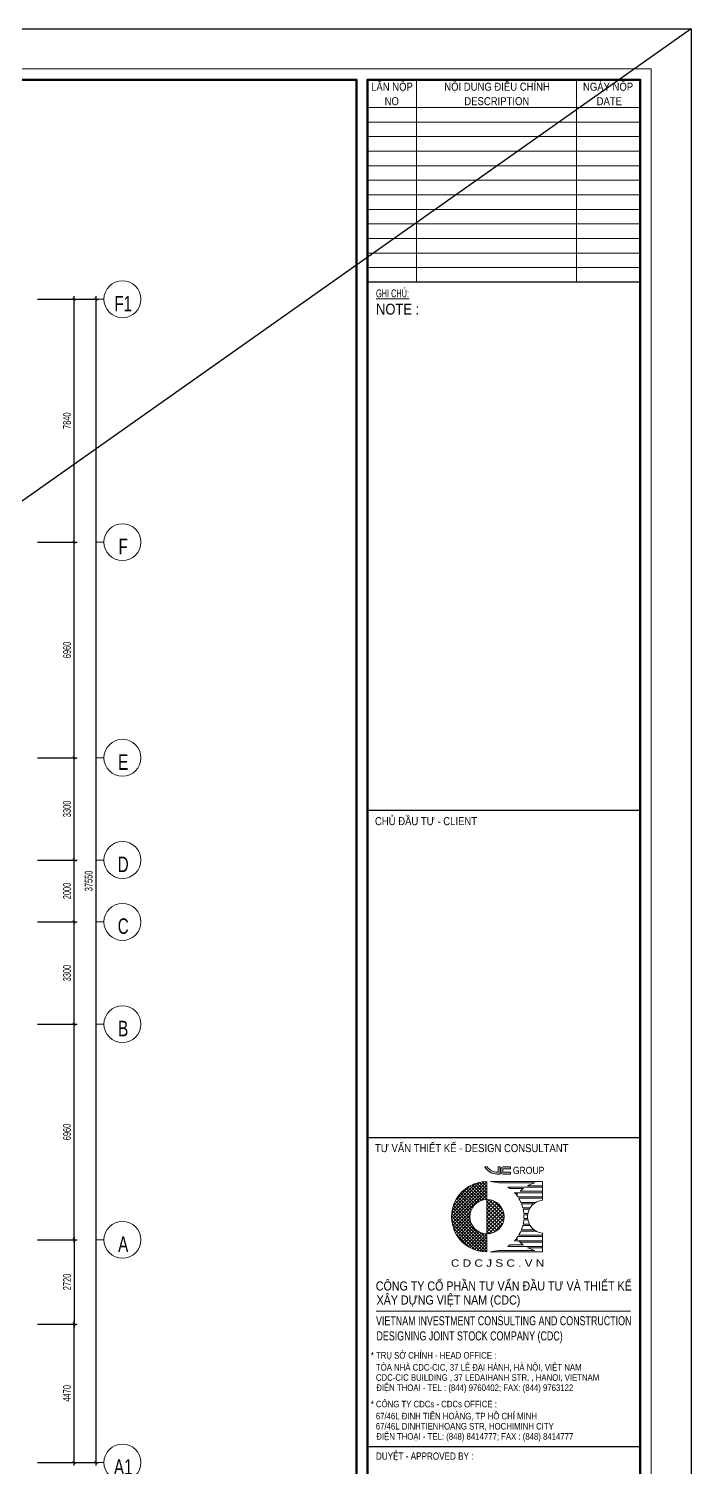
# Model space of a CAD drawing. Extents: x 71 to 1774126, y -14 to 415800.
# Drawn here: x 1627226 to 1648600, y 369368 to 415800 of the extents above; entities that cross this region are included whole.
import ezdxf
from ezdxf.enums import TextEntityAlignment as Align

# ---------------------------------------------------------------- set-up
doc = ezdxf.new("R2010")
doc.units = 0
doc.header["$LTSCALE"] = 1000
doc.header["$MEASUREMENT"] = 0
doc.header["$PDMODE"] = 3
doc.layers.get('0').update_dxf_attribs({"linetype": 'CONTINUOUS'})
doc.layers.get('Defpoints').update_dxf_attribs({"linetype": 'CONTINUOUS'})
for name, color, linetype, lineweight in [('CDC -TEXT KHUNG', 7, 'CONTINUOUS', 20), ('CDC-KHUNGTEN', 7, 'CONTINUOUS', 20), ('KCS_CHI', 1, 'CONTINUOUS', 15)]:
    doc.layers.add(name, color=color, linetype=linetype, lineweight=lineweight)
for name, color, linetype in [('CDC.02.DIM', 1, 'CONTINUOUS'), ('CDC.06.TEXT', 2, 'CONTINUOUS'), ('CDC.16.BIGTEXT', 6, 'CONTINUOUS')]:
    doc.layers.add(name, color=color, linetype=linetype)
doc.layers.add('KCS_Plotter', color=11, linetype='CONTINUOUS', plot=False)
doc.styles.add('ARIAL', font='arial.ttf', dxfattribs={"width": 0.6})
doc.styles.add('Arial_4', font='arial.ttf', dxfattribs={"width": 0.75, "height": 3})
doc.styles.add('KT CDC', font='arial.ttf', dxfattribs={"width": 0.85, "height": 200})
doc.dimstyles.new('100', dxfattribs={"dimscale": 100, "dimtxt": 2.5, "dimasz": 1, "dimexe": 1, "dimexo": 0, "dimgap": 1, "dimtad": 1, "dimdec": 0, "dimdsep": 46, "dimtxsty": 'ARIAL', "dimblk": 'ARCHTICK', "dimcen": 1, "dimdle": 1, "dimclrd": 1, "dimclre": 1, "dimclrt": 2, "dimadec": 0, "dimazin": 0, "dimtfac": 0.00072, "dimtdec": 0, "dimtix": 1, "dimtmove": 2, "dimatfit": 3, "dimldrblk": 'ARCHTICK', "dimfxl": 1, "dimtolj": 1, "dimarcsym": 0})

# ---------------------------------------------------------------- blocks, each defined once
blk = doc.blocks.new('_ARCHTICK')
at = {"color": 0, "linetype": 'ByBlock', "const_width": 0.15}
blk.add_lwpolyline([(-0.5, -0.5), (0.5, 0.5)], dxfattribs=at)
blk = doc.blocks.new('*D115')
at = {"layer": 'CDC.02.DIM', "color": 1, "lineweight": -2, "transparency": 16777216}
for p, q in [((1627503, 386969), (1628787, 386969)), ((1628687, 383569), (1628687, 387069)), ((1627503, 383669), (1628787, 383669))]:
    blk.add_line(p, q, dxfattribs=at)
at = {"layer": 'Defpoints', "color": 0, "transparency": 16777216}
for p in [(1627503, 386969), (1628687, 386969), (1627503, 383669)]:
    blk.add_point(p, dxfattribs=at)
at = {"layer": 'CDC.02.DIM', "color": 1, "lineweight": -2, "transparency": 16777216, "xscale": 100, "yscale": 100, "zscale": 100}
for p, rotation in [((1628687, 386969), 90), ((1628687, 383669), 270)]:
    blk.add_blockref('_ARCHTICK', p, dxfattribs=dict(at, rotation=rotation))
at = {"layer": 'CDC.02.DIM', "color": 2, "transparency": 16777216, "insert": (1628459, 385319), "char_height": 250, "attachment_point": 5, "rotation": 90, "style": 'ARIAL'}
blk.add_mtext('\\A1;3300', dxfattribs=at)
blk = doc.blocks.new('*D116')
at = {"layer": 'CDC.02.DIM', "color": 1, "lineweight": -2, "transparency": 16777216}
for p, q in [((1627503, 373989), (1628787, 373989)), ((1628687, 369419), (1628687, 374089)), ((1627503, 369519), (1628787, 369519))]:
    blk.add_line(p, q, dxfattribs=at)
at = {"layer": 'Defpoints', "color": 0, "transparency": 16777216}
for p in [(1627503, 373989), (1628687, 373989), (1627503, 369519)]:
    blk.add_point(p, dxfattribs=at)
at = {"layer": 'CDC.02.DIM', "color": 1, "lineweight": -2, "transparency": 16777216, "xscale": 100, "yscale": 100, "zscale": 100}
for p, rotation in [((1628687, 373989), 90), ((1628687, 369519), 270)]:
    blk.add_blockref('_ARCHTICK', p, dxfattribs=dict(at, rotation=rotation))
at = {"layer": 'CDC.02.DIM', "color": 2, "transparency": 16777216, "insert": (1628459, 371754), "char_height": 250, "attachment_point": 5, "rotation": 90, "style": 'ARIAL'}
blk.add_mtext('\\A1;4470', dxfattribs=at)
blk = doc.blocks.new('*D117')
at = {"layer": 'CDC.02.DIM', "color": 1, "lineweight": -2, "transparency": 16777216}
for p, q in [((1627503, 383669), (1628787, 383669)), ((1628687, 376609), (1628687, 383769)), ((1627503, 376709), (1628787, 376709))]:
    blk.add_line(p, q, dxfattribs=at)
at = {"layer": 'Defpoints', "color": 0, "transparency": 16777216}
for p in [(1627503, 383669), (1628687, 383669), (1627503, 376709)]:
    blk.add_point(p, dxfattribs=at)
at = {"layer": 'CDC.02.DIM', "color": 1, "lineweight": -2, "transparency": 16777216, "xscale": 100, "yscale": 100, "zscale": 100}
for p, rotation in [((1628687, 383669), 90), ((1628687, 376709), 270)]:
    blk.add_blockref('_ARCHTICK', p, dxfattribs=dict(at, rotation=rotation))
at = {"layer": 'CDC.02.DIM', "color": 2, "transparency": 16777216, "insert": (1628459, 380189), "char_height": 250, "attachment_point": 5, "rotation": 90, "style": 'ARIAL'}
blk.add_mtext('\\A1;6960', dxfattribs=at)
blk = doc.blocks.new('*D118')
at = {"layer": 'CDC.02.DIM', "color": 1, "lineweight": -2, "transparency": 16777216}
for p, q in [((1627503, 388969), (1628787, 388969)), ((1628687, 386869), (1628687, 389069)), ((1627503, 386969), (1628787, 386969))]:
    blk.add_line(p, q, dxfattribs=at)
at = {"layer": 'Defpoints', "color": 0, "transparency": 16777216}
for p in [(1627503, 388969), (1628687, 388969), (1627503, 386969)]:
    blk.add_point(p, dxfattribs=at)
at = {"layer": 'CDC.02.DIM', "color": 1, "lineweight": -2, "transparency": 16777216, "xscale": 100, "yscale": 100, "zscale": 100}
for p, rotation in [((1628687, 388969), 90), ((1628687, 386969), 270)]:
    blk.add_blockref('_ARCHTICK', p, dxfattribs=dict(at, rotation=rotation))
at = {"layer": 'CDC.02.DIM', "color": 2, "transparency": 16777216, "insert": (1628459, 387969), "char_height": 250, "attachment_point": 5, "rotation": 90, "style": 'ARIAL'}
blk.add_mtext('\\A1;2000', dxfattribs=at)
blk = doc.blocks.new('*D119')
at = {"layer": 'CDC.02.DIM', "color": 1, "lineweight": -2, "transparency": 16777216}
for p, q in [((1628687, 388869), (1628687, 392369)), ((1627503, 392269), (1628787, 392269)), ((1627503, 388969), (1628787, 388969))]:
    blk.add_line(p, q, dxfattribs=at)
at = {"layer": 'Defpoints', "color": 0, "transparency": 16777216}
for p in [(1627503, 392269), (1628687, 392269), (1627503, 388969)]:
    blk.add_point(p, dxfattribs=at)
at = {"layer": 'CDC.02.DIM', "color": 1, "lineweight": -2, "transparency": 16777216, "xscale": 100, "yscale": 100, "zscale": 100}
for p, rotation in [((1628687, 392269), 90), ((1628687, 388969), 270)]:
    blk.add_blockref('_ARCHTICK', p, dxfattribs=dict(at, rotation=rotation))
at = {"layer": 'CDC.02.DIM', "color": 2, "transparency": 16777216, "insert": (1628459, 390619), "char_height": 250, "attachment_point": 5, "rotation": 90, "style": 'ARIAL'}
blk.add_mtext('\\A1;3300', dxfattribs=at)
blk = doc.blocks.new('*D120')
at = {"layer": 'CDC.02.DIM', "color": 1, "lineweight": -2, "transparency": 16777216}
for p, q in [((1628687, 392169), (1628687, 399329)), ((1627503, 399229), (1628787, 399229)), ((1627503, 392269), (1628787, 392269))]:
    blk.add_line(p, q, dxfattribs=at)
at = {"layer": 'Defpoints', "color": 0, "transparency": 16777216}
for p in [(1627503, 399229), (1628687, 399229), (1627503, 392269)]:
    blk.add_point(p, dxfattribs=at)
at = {"layer": 'CDC.02.DIM', "color": 1, "lineweight": -2, "transparency": 16777216, "xscale": 100, "yscale": 100, "zscale": 100}
for p, rotation in [((1628687, 399229), 90), ((1628687, 392269), 270)]:
    blk.add_blockref('_ARCHTICK', p, dxfattribs=dict(at, rotation=rotation))
at = {"layer": 'CDC.02.DIM', "color": 2, "transparency": 16777216, "insert": (1628459, 395749), "char_height": 250, "attachment_point": 5, "rotation": 90, "style": 'ARIAL'}
blk.add_mtext('\\A1;6960', dxfattribs=at)
blk = doc.blocks.new('*D121')
at = {"layer": 'CDC.02.DIM', "color": 1, "lineweight": -2, "transparency": 16777216}
for p, q in [((1627503, 407069), (1628787, 407069)), ((1628687, 399129), (1628687, 407169)), ((1627503, 399229), (1628787, 399229))]:
    blk.add_line(p, q, dxfattribs=at)
at = {"layer": 'Defpoints', "color": 0, "transparency": 16777216}
for p in [(1627503, 407069), (1628687, 407069), (1627503, 399229)]:
    blk.add_point(p, dxfattribs=at)
at = {"layer": 'CDC.02.DIM', "color": 1, "lineweight": -2, "transparency": 16777216, "xscale": 100, "yscale": 100, "zscale": 100}
for p, rotation in [((1628687, 407069), 90), ((1628687, 399229), 270)]:
    blk.add_blockref('_ARCHTICK', p, dxfattribs=dict(at, rotation=rotation))
at = {"layer": 'CDC.02.DIM', "color": 2, "transparency": 16777216, "insert": (1628459, 403149), "char_height": 250, "attachment_point": 5, "rotation": 90, "style": 'ARIAL'}
blk.add_mtext('\\A1;7840', dxfattribs=at)
blk = doc.blocks.new('*D122')
at = {"layer": 'CDC.02.DIM', "color": 1, "lineweight": -2, "transparency": 16777216}
for p, q in [((1628203, 407069), (1629487, 407069)), ((1629387, 407169), (1629387, 369419)), ((1628203, 369519), (1629487, 369519))]:
    blk.add_line(p, q, dxfattribs=at)
at = {"layer": 'Defpoints', "color": 0, "transparency": 16777216}
for p in [(1628203, 407069), (1628203, 369519), (1629387, 369519)]:
    blk.add_point(p, dxfattribs=at)
at = {"layer": 'CDC.02.DIM', "color": 1, "lineweight": -2, "transparency": 16777216, "xscale": 100, "yscale": 100, "zscale": 100}
for p, rotation in [((1629387, 407069), 90), ((1629387, 369519), 270)]:
    blk.add_blockref('_ARCHTICK', p, dxfattribs=dict(at, rotation=rotation))
at = {"layer": 'CDC.02.DIM', "color": 2, "transparency": 16777216, "insert": (1629159, 388294), "char_height": 250, "attachment_point": 5, "rotation": 90, "style": 'ARIAL'}
blk.add_mtext('\\A1;37550', dxfattribs=at)
blk = doc.blocks.new('*D83')
at = {"layer": 'CDC.02.DIM', "color": 1, "lineweight": -2, "transparency": 16777216}
for p, q in [((1627503, 376709), (1628787, 376709)), ((1628687, 376809), (1628687, 373889)), ((1627503, 373989), (1628787, 373989))]:
    blk.add_line(p, q, dxfattribs=at)
at = {"layer": 'Defpoints', "color": 0, "transparency": 16777216}
for p in [(1627503, 376709), (1627503, 373989), (1628687, 373989)]:
    blk.add_point(p, dxfattribs=at)
at = {"layer": 'CDC.02.DIM', "color": 1, "lineweight": -2, "transparency": 16777216, "xscale": 100, "yscale": 100, "zscale": 100}
for p, rotation in [((1628687, 376709), 90), ((1628687, 373989), 270)]:
    blk.add_blockref('_ARCHTICK', p, dxfattribs=dict(at, rotation=rotation))
at = {"layer": 'CDC.02.DIM', "color": 2, "transparency": 16777216, "insert": (1628459, 375349), "char_height": 250, "attachment_point": 5, "rotation": 90, "style": 'ARIAL'}
blk.add_mtext('\\A1;2720', dxfattribs=at)
blk = doc.blocks.new('CDTA1')
at = {"layer": 'CDC-KHUNGTEN', "color": 6, "lineweight": 25}
blk.add_line((0, 90), (-75, 90), dxfattribs=at)
at = {"layer": 'CDC-KHUNGTEN', "color": 6, "style": 'KT CDC', "width": 0.85}
blk.add_text('CHỦ ĐẦU TƯ - CLIENT', height=2.2, dxfattribs=at).set_placement((-72.93, 86))
blk = doc.blocks.new('LOGOmoi')
at = {"layer": 'CDC -TEXT KHUNG'}
h = blk.add_hatch(color=1, dxfattribs=at)
h.paths.add_polyline_path([(1.46, 5.45), (1.26, 5.45), (1.26, 4.88), (1.21, 4.88, -0.237912), (0.06, 5.45), (-0.2, 5.45, 0.272847), (1.14, 4.66), (1.46, 4.66)])
h.paths.add_polyline_path([(2.59, 5.45), (1.8, 5.45, 0.414214), (1.54, 5.2), (1.54, 4.92, 0.414214), (1.8, 4.66), (2.59, 4.66), (2.59, 4.87), (1.8, 4.87, -0.414214), (1.74, 4.92), (1.74, 5.2, -0.414214), (1.8, 5.25), (2.59, 5.25)])
h = blk.add_hatch(dxfattribs=at)
h.set_pattern_fill('ANSI37', color=102, scale=2.293939, angle=360, style=0)
h.set_pattern_definition([(45, (-2844.4439, 636.61023), (-0.178426552, 0.178426553), []), (135, (-2844.4439, 636.61023), (-0.178426552, -0.178426553), [])])
edge = h.paths.add_edge_path()
edge.add_arc((0.02, 0), 1.87, 90, 270)
edge.add_line((0.02, -1.88), (0.02, -3.84))
edge.add_line((0.02, -3.84), (-0.17, -3.84))
edge.add_line((-0.17, -3.84), (-0.36, -3.83))
edge.add_line((-0.36, -3.83), (-0.55, -3.8))
edge.add_line((-0.55, -3.8), (-0.73, -3.77))
edge.add_line((-0.73, -3.77), (-0.92, -3.73))
edge.add_line((-0.92, -3.73), (-1.1, -3.68))
edge.add_line((-1.1, -3.68), (-1.28, -3.62))
edge.add_line((-1.28, -3.62), (-1.45, -3.55))
edge.add_line((-1.45, -3.55), (-1.63, -3.48))
edge.add_line((-1.63, -3.48), (-1.79, -3.39))
edge.add_line((-1.79, -3.39), (-1.96, -3.3))
edge.add_line((-1.96, -3.3), (-2.12, -3.2))
edge.add_line((-2.12, -3.2), (-2.27, -3.09))
edge.add_line((-2.27, -3.09), (-2.42, -2.97))
edge.add_line((-2.42, -2.97), (-2.56, -2.85))
edge.add_line((-2.56, -2.85), (-2.7, -2.72))
edge.add_line((-2.7, -2.72), (-2.83, -2.58))
edge.add_line((-2.83, -2.58), (-2.95, -2.44))
edge.add_line((-2.95, -2.44), (-3.07, -2.29))
edge.add_line((-3.07, -2.29), (-3.18, -2.14))
edge.add_line((-3.18, -2.14), (-3.28, -1.98))
edge.add_line((-3.28, -1.98), (-3.37, -1.81))
edge.add_line((-3.37, -1.81), (-3.46, -1.64))
edge.add_line((-3.46, -1.64), (-3.53, -1.47))
edge.add_line((-3.53, -1.47), (-3.6, -1.3))
edge.add_line((-3.6, -1.3), (-3.66, -1.12))
edge.add_line((-3.66, -1.12), (-3.71, -0.93))
edge.add_line((-3.71, -0.93), (-3.75, -0.75))
edge.add_line((-3.75, -0.75), (-3.79, -0.56))
edge.add_line((-3.79, -0.56), (-3.81, -0.38))
edge.add_line((-3.81, -0.38), (-3.82, -0.19))
edge.add_line((-3.82, -0.19), (-3.83, 0))
edge.add_line((-3.83, 0), (-3.82, 0.19))
edge.add_line((-3.82, 0.19), (-3.81, 0.38))
edge.add_line((-3.81, 0.38), (-3.79, 0.56))
edge.add_line((-3.79, 0.56), (-3.75, 0.75))
edge.add_line((-3.75, 0.75), (-3.71, 0.93))
edge.add_line((-3.71, 0.93), (-3.66, 1.12))
edge.add_line((-3.66, 1.12), (-3.6, 1.3))
edge.add_line((-3.6, 1.3), (-3.53, 1.47))
edge.add_line((-3.53, 1.47), (-3.46, 1.64))
edge.add_line((-3.46, 1.64), (-3.37, 1.81))
edge.add_line((-3.37, 1.81), (-3.28, 1.98))
edge.add_line((-3.28, 1.98), (-3.18, 2.14))
edge.add_line((-3.18, 2.14), (-3.07, 2.29))
edge.add_line((-3.07, 2.29), (-2.95, 2.44))
edge.add_line((-2.95, 2.44), (-2.83, 2.58))
edge.add_line((-2.83, 2.58), (-2.7, 2.72))
edge.add_line((-2.7, 2.72), (-2.56, 2.85))
edge.add_line((-2.56, 2.85), (-2.42, 2.97))
edge.add_line((-2.42, 2.97), (-2.27, 3.09))
edge.add_line((-2.27, 3.09), (-2.12, 3.2))
edge.add_line((-2.12, 3.2), (-1.96, 3.3))
edge.add_line((-1.96, 3.3), (-1.79, 3.39))
edge.add_line((-1.79, 3.39), (-1.63, 3.48))
edge.add_line((-1.63, 3.48), (-1.45, 3.55))
edge.add_line((-1.45, 3.55), (-1.28, 3.62))
edge.add_line((-1.28, 3.62), (-1.1, 3.68))
edge.add_line((-1.1, 3.68), (-0.92, 3.73))
edge.add_line((-0.92, 3.73), (-0.73, 3.77))
edge.add_line((-0.73, 3.77), (-0.55, 3.8))
edge.add_line((-0.55, 3.8), (-0.36, 3.83))
edge.add_line((-0.36, 3.83), (-0.17, 3.84))
edge.add_line((-0.17, 3.84), (0.02, 3.84))
edge.add_line((0.02, 3.84), (0.02, 1.87))
h = blk.add_hatch(dxfattribs=at)
h.set_pattern_fill('ANSI37', color=1, scale=2.293939, angle=360, style=0)
h.set_pattern_definition([(45, (-486.53502, -144.21504), (-0.20275745, 0.20275745), []), (135, (-486.53502, -144.21504), (-0.20275745, -0.20275745), [])])
h.paths.add_polyline_path([(0.02, 1.87), (0.02, -1.81), (0.02, -1.88, 0.414214), (1.89, 0, 0.414214)])
at = {"layer": 'CDC -TEXT KHUNG', "color": 102}
for p, q in [((0.02, 3.84), (0.02, -1.81)), ((0.42, 3.85), (6.1, 3.85)), ((1.28, 3.7), (5.24, 3.7)), ((2.3, 3.24), (6.1, 3.24)), ((4.47, 3.39), (6.1, 3.39)), ((6.1, 3.85), (6.1, 1.81)), ((2.51, 3.09), (4.01, 3.09)), ((3.03, 2.63), (6.1, 2.63)), ((3.16, 2.49), (3.36, 2.49)), ((3.4, 2.17), (6.1, 2.17)), ((3.49, 2.03), (6.1, 2.03)), ((3.64, 2.78), (6.1, 2.78)), ((3.74, 1.57), (5.37, 1.57)), ((3.8, 1.42), (5.15, 1.42)), ((3.95, 0.96), (4.75, 0.96)), ((3.98, 0.81), (4.66, 0.81)), ((4.05, 0.35), (4.51, 0.35)), ((4.06, 0.2), (4.49, 0.2)), ((3.74, -1.57), (5.37, -1.57)), ((3.8, -1.42), (5.15, -1.42)), ((3.95, -0.96), (4.75, -0.96)), ((3.98, -0.81), (4.66, -0.81)), ((4.05, -0.35), (4.51, -0.35)), ((4.06, -0.2), (4.49, -0.2)), ((0.02, -1.81), (0.02, -3.84)), ((2.51, -3.09), (4.01, -3.09)), ((3.03, -2.63), (6.1, -2.63)), ((3.16, -2.49), (3.36, -2.49)), ((3.4, -2.17), (6.1, -2.17)), ((3.49, -2.03), (6.1, -2.03)), ((3.64, -2.78), (6.1, -2.78)), ((6.1, -1.79), (6.1, -3.84)), ((0.01, -3.84), (0.02, -3.84)), ((0.42, -3.84), (6.1, -3.84)), ((1.28, -3.7), (5.24, -3.7)), ((2.3, -3.24), (6.1, -3.24)), ((4.47, -3.39), (6.1, -3.39))]:
    blk.add_line(p, q, dxfattribs=at)
at = {"layer": 'CDC -TEXT KHUNG', "color": 1}
for points in [[(1.46, 5.45), (1.26, 5.45), (1.26, 4.88), (1.21, 4.88, -0.237912), (0.06, 5.45), (-0.2, 5.45, 0.272847), (1.14, 4.66), (1.46, 4.66)], [(2.59, 5.45), (1.8, 5.45, 0.414214), (1.54, 5.2), (1.54, 4.92, 0.414214), (1.8, 4.66), (2.59, 4.66), (2.59, 4.87), (1.8, 4.87, -0.414214), (1.74, 4.92), (1.74, 5.2, -0.414214), (1.8, 5.25), (2.59, 5.25)]]:
    blk.add_lwpolyline(points, format="xyb", close=True, dxfattribs=at)
at = {"layer": 'CDC -TEXT KHUNG', "color": 102}
blk.add_circle((0.02, 0), 1.87, dxfattribs=at)
blk.add_arc((0, 0), 3.85, 89.7449, 270.2551, dxfattribs=at)
at = {"layer": 'CDC -TEXT KHUNG', "color": 112}
blk.add_ellipse((0.22, 0), major_axis=(-2.72, 2.72), ratio=1, start_param=-1.064136, end_param=-0.838054, dxfattribs=at)
at = {"layer": 'CDC -TEXT KHUNG', "color": 102}
for centre, major_axis, start_param, end_param in [((0.22, 0), (-2.72, 2.72), -1.423028, -1.355019), ((6.3, 0), (2.72, 2.72), 1.064136, 1.278853), ((0.22, 0), (2.72, 2.72), 6.199614, 6.251308), ((6.3, 0), (-2.72, 2.72), 0.083571, 0.124553), ((0.22, 0), (-2.72, 2.72), 4.527318, 4.587836), ((0.22, 0), (-2.72, 2.72), 4.346177, 4.481253), ((6.3, 0), (-2.72, 2.72), -0.147768, -0.022458), ((6.27, 0.01), (1.28, 1.28), 0.884906, 3.827483), ((0.22, 0), (-2.72, 2.72), 4.178765, 4.304301), ((0.22, 0), (2.72, 2.72), 5.589142, 5.7099), ((0.22, 0), (2.72, 2.72), 5.445131, 5.550443), ((0.22, 0), (2.72, 2.72), 4.943525, 5.078601), ((0.22, 0), (-2.72, 2.72), 3.549681, 3.675216), ((0.22, 0), (-2.72, 2.72), 3.714878, 3.835636), ((0.22, 0), (-2.72, 2.72), 2.925816, 2.993825), ((0.22, 0), (-2.72, 2.72), 3.17347, 3.225164), ((0.22, 0), (2.72, 2.72), 4.836942, 4.89746), ((6.3, 0), (-2.72, 2.72), 1.446243, 1.487225), ((6.3, 0), (-2.72, 2.72), 1.538919, 1.718564), ((0.22, 0.01), (2.72, 2.72), 3.979647, 4.205729), ((6.3, 0), (2.72, 2.72), 3.433536, 3.648253)]:
    blk.add_ellipse(centre, major_axis=major_axis, ratio=1, start_param=start_param, end_param=end_param, dxfattribs=at)
at = {"layer": 'CDC -TEXT KHUNG', "color": 1, "style": 'KT CDC', "width": 0.85}
blk.add_text('GROUP', height=0.792, dxfattribs=at).set_placement((2.85, 4.67))
at = {"layer": 'CDC -TEXT KHUNG', "color": 102, "style": 'KT CDC', "width": 1.15}
blk.add_text('C D C J S C . V N', height=0.8, dxfattribs=at).set_placement((-3.92, -5.47))
blk = doc.blocks.new('KHUNG TEN')
at = {"layer": 'CDC-KHUNGTEN', "color": 8, "lineweight": 9}
for p, q in [((76550, 58000), (76550, 52433)), ((80950, 58000), (80950, 52433)), ((82700, 57233), (75200, 57233)), ((82700, 56833), (75200, 56833)), ((82700, 56433), (75200, 56433)), ((82700, 56033), (75200, 56033)), ((82700, 55633), (75200, 55633)), ((82700, 55233), (75200, 55233)), ((82700, 54833), (75200, 54833)), ((82700, 54433), (75200, 54433)), ((82700, 54033), (75200, 54033)), ((82700, 53633), (75200, 53633)), ((82700, 53233), (75200, 53233)), ((82700, 52833), (75200, 52833))]:
    blk.add_line(p, q, dxfattribs=at)
at = {"layer": 'CDC-KHUNGTEN', "color": 6, "lineweight": 25}
for p, q in [((82700, 52433), (75200, 52433)), ((82700, 28900), (75200, 28900)), ((82700, 20400), (75200, 20400))]:
    blk.add_line(p, q, dxfattribs=at)
at = {"layer": 'CDC-KHUNGTEN', "color": 6}
blk.add_line((75439, 24136), (82433, 24136), dxfattribs=at)
at = {"layer": 'CDC-KHUNGTEN', "color": 8}
blk.add_lwpolyline([(75096, 1100), (83000, 1100), (83000, 58300), (3000, 58300), (3000, 1100), (75096, 1100)], dxfattribs=at)
at = {"layer": 'CDC-KHUNGTEN', "color": 255, "lineweight": 60}
blk.add_lwpolyline([(74900, 1400), (74900, 58000), (3300, 58000), (3300, 1400), (74900, 1400)], close=True, dxfattribs=at)
blk.add_lwpolyline([(75200, 1400), (82700, 1400), (82700, 58000), (75200, 58000), (75200, 1400)], dxfattribs=at)
at = {"layer": 'Defpoints', "color": 1, "ltscale": 0.2}
blk.add_lwpolyline([(0, 0), (0, 59400), (84100, 59400), (84100, 0), (0, 0)], close=True, dxfattribs=at)
at = {"layer": 'CDC-KHUNGTEN'}
for name, p, xscale, yscale, zscale in [('CDTA1', (82700, 28900), 99.99999999999999, 99.99999999999999, 99.99999999999999), ('LOGOmoi', (78480, 26732), 251.3908497502836, 251.3908497502836, 251.3908497502836)]:
    blk.add_blockref(name, p, dxfattribs=dict(at, xscale=xscale, yscale=yscale, zscale=zscale))
at = {"layer": 'CDC -TEXT KHUNG', "color": 7, "style": 'KT CDC', "width": 0.85}
for s, p in [('NO', (75672, 57299)), ('DESCRIPTION', (77863, 57299)), ('DATE', (81501, 57299))]:
    blk.add_text(s, height=220, dxfattribs=at).set_placement(p)
at = {"layer": 'CDC -TEXT KHUNG', "style": 'KT CDC', "width": 0.85}
blk.add_text('TƯ VẤN THIẾT KẾ - DESIGN CONSULTANT', height=220, dxfattribs=at).set_placement((78066, 28509), align=Align.CENTER)
at = {"layer": 'CDC -TEXT KHUNG', "char_height": 220, "attachment_point": 2, "line_spacing_factor": 0.941778, "style": 'KT CDC'}
for s, insert, width in [('LẦN NỘP', (75875, 57916), 1464.22), ('NỘI DUNG ĐIỀU CHỈNH', (78763, 57916), 3699.71), ('NGÀY NỘP', (81814, 57916), 1755.59)]:
    blk.add_mtext(s, dxfattribs=dict(at, insert=insert, width=width))
at = {"layer": 'CDC-KHUNGTEN', "color": 7, "style": 'Arial_4', "width": 0.85}
blk.add_text('NOTE :', height=300, dxfattribs=at).set_placement((75436, 51540))
at = {"layer": 'CDC-KHUNGTEN', "color": 6}
for s, height, style, width, p in [('CÔNG TY CỔ PHẦN TƯ VẤN ÐẦU TƯ VÀ THIẾT KẾ', 250, 'KT CDC', 0.84, (75430, 24703)), ('XÂY DỰNG VIỆT NAM (CDC)', 250, 'KT CDC', 0.84, (75452, 24317)), ('VIETNAM INVESTMENT CONSULTING AND CONSTRUCTION ', 250, 'KT CDC', 0.7, (75436, 23747)), ('DESIGNING JOINT STOCK COMPANY (CDC)', 250, 'KT CDC', 0.7, (75448, 23330)), ('* TRỤ SỞ CHÍNH - HEAD OFFICE :', 180, 'KT CDC', 0.85, (75294, 22830)), ('TÒA NHÀ CDC-CIC, 37 LÊ ĐẠI HÀNH, HÀ NỘI, VIỆT NAM', 180, 'KT CDC', 0.85, (75433, 22500)), ('ĐIỆN THOẠI - TEL : (844) 9760402; FAX: (844) 9763122', 180, 'KT CDC', 0.85, (75441, 21940)), ('CDC-CIC BUILDING , 37 LEDAIHANH STR. , HANOI, VIETNAM', 180, 'KT CDC', 0.85, (75433, 22220)), ('* CÔNG TY CDCs - CDCs OFFICE :', 180, 'KT CDC', 0.85, (75292, 21490)), ('67/46L ĐINH TIÊN HOÀNG, TP HỒ CHÍ MINH', 180, 'KT CDC', 0.85, (75430, 21160)), ('67/46L DINHTIENHOANG STR, HOCHIMINH CITY', 180, 'KT CDC', 0.85, (75430, 20880)), ('ĐIỆN THOẠI - TEL: (848) 8414777; FAX : (848) 8414777', 180, 'KT CDC', 0.85, (75442, 20600)), ('DUYỆT - APPROVED BY :', 200, 'ARIAL', 0.8, (75433, 20050))]:
    blk.add_text(s, height=height, dxfattribs=dict(at, style=style, width=width)).set_placement(p)
at = {"layer": 'CDC-KHUNGTEN', "color": 6, "insert": (75436, 52233), "char_height": 220, "width": 1881.96, "attachment_point": 1, "style": 'ARIAL'}
blk.add_mtext('{\\LGHI CHÚ:}', dxfattribs=at)

msp = doc.modelspace()

# ---------------------------------------------------------------- linework, layer by layer
at = {"layer": 'KCS_CHI'}
for p, q in [((1629387.1, 407069), (1629650.7, 407069)), ((1629387.1, 399229), (1629650.7, 399229)), ((1629387.1, 392269), (1629650.7, 392269)), ((1629387.1, 388969), (1629650.7, 388969)), ((1629387.1, 386969), (1629650.7, 386969)), ((1629387.1, 383669), (1629650.7, 383669)), ((1629387.1, 376709), (1629650.7, 376709)), ((1629387.1, 369519), (1629650.7, 369519))]:
    msp.add_line(p, q, dxfattribs=at)
for centre in [(1630247.2, 407069), (1630247.2, 399229), (1630247.2, 392269), (1630247.2, 388969), (1630247.2, 386969), (1630247.2, 383669), (1630247.2, 376709), (1630247.2, 369519)]:
    msp.add_circle(centre, 596.6, dxfattribs=at)
at = {"layer": 'KCS_Plotter'}
msp.add_line((1648599.7, 415800.4), (1549882.2, 346076.1), dxfattribs=at)

# ---------------------------------------------------------------- block references
at = {"layer": 'CDC.06.TEXT', "xscale": 1.173810693645805, "yscale": 1.173810693645805, "zscale": 1.173810693645805}
msp.add_blockref('KHUNG TEN', (1549882.2, 346076.1), dxfattribs=at)

# ---------------------------------------------------------------- texts
at = {"layer": 'CDC.16.BIGTEXT', "char_height": 500, "width": 464.64, "attachment_point": 8, "line_spacing_factor": 0.938532}
for s, insert in [('{\\fArial|b0|i0|c0|p34;\\W0.7;F1}', (1630272.4, 406678.3)), ('{\\fArial|b0|i0|c0|p34;\\W0.7;F}', (1630272.4, 398838.3)), ('{\\fArial|b0|i0|c0|p34;\\W0.7;E}', (1630272.4, 391878.3)), ('{\\fArial|b0|i0|c0|p34;\\W0.7;D}', (1630272.4, 388578.3)), ('{\\fArial|b0|i0|c0|p34;\\W0.7;C}', (1630272.4, 386578.3)), ('{\\fArial|b0|i0|c0|p34;\\W0.7;B}', (1630272.4, 383278.3)), ('{\\fArial|b0|i0|c0|p34;\\W0.7;A}', (1630272.4, 376318.3)), ('{\\fArial|b0|i0|c0|p34;\\W0.7;A1}', (1630272.4, 369128.3))]:
    msp.add_mtext(s, dxfattribs=dict(at, insert=insert))

# ---------------------------------------------------------------- dimensions: what is measured, and where the dimension line sits
at = {"layer": 'CDC.02.DIM'}
for base, p1, p2, picture, middle in [((1628687.1, 407069), (1627503.1, 399229), (1627503.1, 407069), '*D121', (1628459.5, 403149)), ((1629387.1, 369519), (1628203.1, 407069), (1628203.1, 369519), '*D122', (1629159.4, 388294)), ((1628687.1, 399229), (1627503.1, 392269), (1627503.1, 399229), '*D120', (1628459.5, 395749)), ((1628687.1, 392269), (1627503.1, 388969), (1627503.1, 392269), '*D119', (1628459.4, 390619)), ((1628687.1, 388969), (1627503.1, 386969), (1627503.1, 388969), '*D118', (1628459.5, 387969)), ((1628687.1, 386969), (1627503.1, 383669), (1627503.1, 386969), '*D115', (1628459.4, 385319)), ((1628687.1, 383669), (1627503.1, 376709), (1627503.1, 383669), '*D117', (1628459.5, 380189)), ((1628687.1, 373988.6), (1627503.1, 369519), (1627503.1, 373988.6), '*D116', (1628459.5, 371753.8))]:
    dim = msp.add_linear_dim(base=base, p1=p1, p2=p2, angle=90, dimstyle='100', dxfattribs=at)
    dim.commit()
    dim.dimension.update_dxf_attribs({"geometry": picture, "text_midpoint": middle})
dim = msp.add_linear_dim(base=(1628687.1, 373988.6), p1=(1627503.1, 376709), p2=(1627503.1, 373988.6), angle=90, dimstyle='100', override={"dimarcsym": 1}, dxfattribs=at)
dim.commit()
dim.dimension.update_dxf_attribs({"geometry": '*D83', "text_midpoint": (1628459.5, 375348.8)})

doc.saveas('drawing.dxf')
